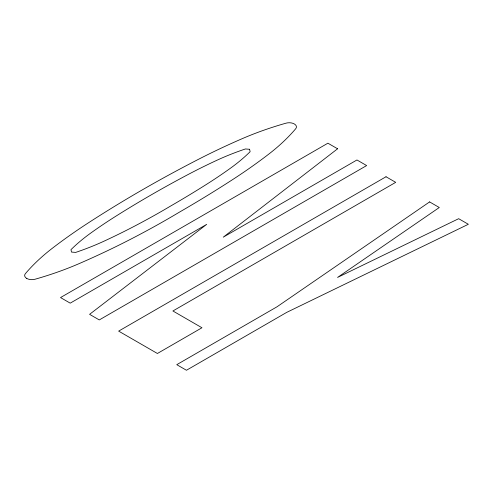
<?xml version="1.0" encoding="UTF-8"?>
<svg xmlns="http://www.w3.org/2000/svg" width="493" height="493" viewBox="0 0 493 493"><rect width="100%" height="100%" fill="white"/><g stroke="black" fill="none" stroke-linecap="round" stroke-linejoin="round"><path stroke-width="0.74" d="M337.588 148.787L223.274 237.158L356.957 159.972L366.644 165.568L99.278 319.932L89.59 314.337L206.684 224.364L70.216 303.152L60.528 297.562L327.9 143.198L337.588 148.787M429.606 201.914L277.029 306.782L176.765 364.672L186.453 370.261L286.71 312.377L468.35 224.284L458.663 218.695L337.569 277.423L439.288 207.51L429.606 201.914M386.019 176.753L118.647 331.117L157.396 353.487L201.957 327.759L172.895 310.978L395.706 182.342L386.019 176.753M249.581 149.274L245.385 148.966A235.155 135.766 0 0 0 216.655 160.379A585.314 337.927 0 0 0 188.523 174.3A1157.515 668.286 0 0 0 114.857 216.834A585.314 337.927 0 0 0 90.737 233.078A235.155 135.766 0 0 0 70.967 249.661L71.51 252.089L75.706 252.398A235.155 135.766 0 0 0 104.43 240.985A677.628 391.226 0 0 0 136.999 224.863A788.461 455.212 0 0 0 170.227 206.271A1157.515 668.286 0 0 0 206.234 184.53A585.314 337.927 0 0 0 230.348 168.286A235.155 135.766 0 0 0 250.124 151.702L249.581 149.274M26.764 278.434A7.222 4.172 0 0 0 35.058 279.229A275.92 159.301 0 0 0 79.33 263.533A787.715 454.78 0 0 0 129.295 239.925A913.843 527.602 0 0 0 179.464 212.119A1337.102 771.97 0 0 0 233.146 179.261A681.363 393.383 0 0 0 268.519 154.309A275.92 159.301 0 0 0 295.701 128.747A7.222 4.172 0 0 0 294.321 123.959A7.222 4.172 0 0 0 286.032 123.164A275.92 159.301 0 0 0 241.761 138.86A681.363 393.383 0 0 0 198.537 159.276A1337.102 771.97 0 0 0 87.939 223.132A681.363 393.383 0 0 0 52.566 248.084A275.92 159.301 0 0 0 25.39 273.646A7.222 4.172 0 0 0 26.764 278.434"/></g></svg>
